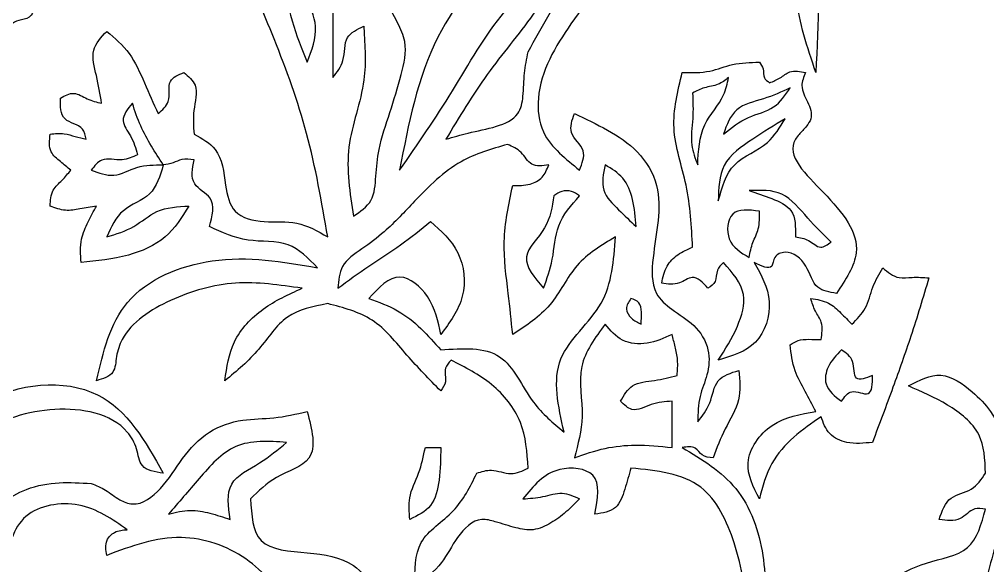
# Model space of a CAD drawing. Extents: x 2 to 213, y 30 to 257.
# Drawn here: x 124.44 to 168.21, y 112.4 to 137.1 of the extents above; entities that cross this region are included whole.
import ezdxf

# ---------------------------------------------------------------- set-up
doc = ezdxf.new("R2010")
doc.units = 0
doc.layers.add('logo_fulldesign_outline', color=7, linetype='CONTINUOUS')

msp = doc.modelspace()

# ---------------------------------------------------------------- linework, layer by layer
at = {"layer": 'logo_fulldesign_outline', "color": 7}
for p, q in [((138.611681, 137.482404), (138.611681, 134.462626)), ((153.942344, 117.738137), (153.942344, 119.829051)), ((142.792662, 117.738207), (143.489751, 117.738207))]:
    msp.add_line(p, q, dxfattribs=at)
for points, knots in [([(156.032906, 183.242267), (155.536566, 182.624228), (154.513294, 181.350057), (153.280244, 179.314334), (152.126857, 177.521933), (150.523645, 176.447835), (149.248585, 175.611657), (147.986216, 174.15284), (149.35981, 172.511115), (150.374858, 170.982023), (153.484963, 166.864819), (157.113765, 159.359129), (161.000275, 147.681505), (160.636188, 139.143282), (160.446508, 134.695106)], [0, 0, 0, 0, 2.373343, 4.89297, 7.160956, 8.669037, 10.559309, 11.993775, 13.532831, 16.008694, 17.868585, 28.823877, 41.002341, 54.24716, 54.24716, 54.24716, 54.24716]), ([(172.524914, 130.513984), (172.632837, 137.720528), (172.83376, 151.137214), (166.749692, 169.565039), (159.475521, 178.848652), (156.032906, 183.242267)], [0, 0, 0, 0, 21.52581, 40.075388, 56.742004, 56.742004, 56.742004, 56.742004]), ([(162.769197, 176.970584), (165.797733, 171.385983), (172.278427, 159.435621), (175.256958, 137.994232), (171.905683, 123.640623), (170.202225, 116.344665)], [0, 0, 0, 0, 18.974625, 40.603372, 62.962432, 62.962432, 62.962432, 62.962432]), ([(139.540897, 128.190943), (139.851607, 128.403327), (140.486609, 128.83738), (140.55119, 130.05844), (140.678648, 131.387326), (141.210841, 132.906001), (141.678822, 134.482893), (142.02569, 135.917847), (141.508935, 137.040022), (140.928132, 138.029038), (140.623841, 139.207724), (140.808064, 140.33084), (141.079934, 141.30949), (141.247848, 142.531691), (140.870636, 143.89187), (140.203643, 145.27591), (140.226322, 146.285877), (140.237281, 146.773865)], [0, 0, 0, 0, 1.069721, 2.186206, 3.400044, 5.146513, 6.932637, 8.430243, 9.345545, 10.532711, 11.902787, 12.870701, 13.908725, 14.96243, 16.518189, 18.061215, 19.503756, 19.503756, 19.503756, 19.503756]), ([(137.450336, 135.159715), (137.660978, 135.702018), (138.057181, 136.722055), (137.324159, 138.191748), (136.548272, 139.834526), (136.407666, 142.035957), (136.514945, 144.37199), (136.201311, 145.856166), (136.056511, 146.541384)], [0, 0, 0, 0, 1.66148, 3.125139, 4.659483, 7.148199, 9.58583, 11.676439, 11.676439, 11.676439, 11.676439]), ([(147.438533, 135.62397), (148.059148, 136.762763), (149.327975, 139.090993), (152.165009, 141.839752), (153.209838, 144.233603), (153.710217, 145.38004)], [0, 0, 0, 0, 3.875109, 7.92255, 11.642355, 11.642355, 11.642355, 11.642355]), ([(160.446508, 134.695106), (160.059108, 135.834713), (159.144106, 138.526348), (160.160317, 141.702609), (159.378854, 145.813406), (158.014802, 145.562898), (157.735971, 145.2154), (157.105968, 145.087628), (156.416208, 145.321897), (155.701291, 145.738676), (154.897284, 145.529975), (154.546627, 144.906851), (154.517974, 144.156501), (153.90476, 142.459368), (151.898186, 140.13102), (149.452021, 137.191657), (147.733487, 134.306301), (147.951209, 132.049346), (148.832803, 131.025527), (149.453039, 130.528713), (149.761222, 130.281856)], [0, 0, 0, 0, 3.455862, 8.162398, 11.364954, 11.664959, 12.056577, 12.638845, 13.448747, 14.206683, 15.0735, 15.570779, 16.252589, 17.297898, 20.910352, 25.296611, 28.965407, 30.505627, 31.708979, 32.897405, 32.897405, 32.897405, 32.897405]), ([(150.457958, 144.683304), (149.195491, 143.376805), (146.6585, 140.75133), (142.77997, 136.305074), (142.029731, 132.370543), (141.631458, 130.281856)], [0, 0, 0, 0, 5.476832, 11.005971, 17.262532, 17.262532, 17.262532, 17.262532]), ([(141.631458, 130.281856), (142.446672, 131.456991), (144.077938, 133.808469), (146.146005, 137.621871), (148.408384, 139.392743), (149.528742, 140.269701)], [0, 0, 0, 0, 4.299024, 8.602471, 12.824282, 12.824282, 12.824282, 12.824282]), ([(149.528742, 140.269701), (148.936948, 139.269899), (147.76261, 137.285924), (145.503719, 134.646425), (144.318612, 132.670575), (143.721667, 131.675329)], [0, 0, 0, 0, 3.479466, 6.904546, 10.38077, 10.38077, 10.38077, 10.38077]), ([(138.3792, 127.261726), (138.10836, 128.834278), (137.581701, 131.89217), (136.071501, 136.041312), (134.950325, 138.612367), (134.430206, 139.805093)], [0, 0, 0, 0, 4.777819, 9.290669, 13.19583, 13.19583, 13.19583, 13.19583]), ([(134.430206, 139.805093), (135.055983, 139.567987), (136.342086, 139.080686), (136.709799, 136.971671), (137.202824, 135.76533), (137.450336, 135.159715)], [0, 0, 0, 0, 1.874337, 3.852152, 5.846068, 5.846068, 5.846068, 5.846068]), ([(124.674595, 139.572824), (124.690457, 139.401358), (124.725756, 139.0198), (125.145684, 138.487977), (125.205942, 137.805682), (124.969322, 137.11919), (124.26946, 137.080056), (123.73827, 136.624082), (123.407745, 135.98612), (123.292534, 135.399409), (123.121718, 135.068611), (123.048642, 134.927093)], [0, 0, 0, 0, 0.507837, 1.130074, 1.942211, 2.521638, 3.014353, 3.844958, 4.508302, 5.144808, 5.620699, 5.620699, 5.620699, 5.620699]), ([(128.158875, 133.301281), (128.091725, 133.711693), (127.963791, 134.493603), (127.606363, 135.714076), (128.138927, 136.283612), (128.391003, 136.553187)], [0, 0, 0, 0, 1.273359, 2.425989, 3.461858, 3.461858, 3.461858, 3.461858]), ([(128.391003, 136.553187), (128.757842, 136.241737), (129.509283, 135.603756), (130.093645, 134.210832), (130.505557, 133.297944), (130.713692, 132.836673)], [0, 0, 0, 0, 1.423574, 2.916074, 4.440481, 4.440481, 4.440481, 4.440481]), ([(138.611681, 134.462626), (138.800238, 134.705791), (139.207859, 135.231462), (139.068944, 136.345424), (139.711026, 136.647115), (140.005153, 136.785315)], [0, 0, 0, 0, 0.905322, 1.957111, 2.846184, 2.846184, 2.846184, 2.846184]), ([(140.005153, 136.785315), (140.064368, 135.97229), (140.199693, 134.114298), (139.052694, 131.339049), (139.377725, 129.243132), (139.540897, 128.190943)], [0, 0, 0, 0, 2.422461, 5.53601, 8.674798, 8.674798, 8.674798, 8.674798]), ([(143.721667, 131.675329), (144.056432, 131.775465), (144.814897, 132.002342), (145.929105, 132.184981), (147.047237, 132.656421), (147.247481, 133.708508), (147.240465, 134.638874), (147.374372, 135.304861), (147.438533, 135.62397)], [0, 0, 0, 0, 1.041987, 2.360792, 3.485084, 4.297297, 5.351988, 6.322248, 6.322248, 6.322248, 6.322248]), ([(154.4066, 134.69493), (154.828366, 134.686257), (155.609738, 134.670188), (156.717895, 135.131496), (157.483649, 135.149801), (157.890986, 135.159538)], [0, 0, 0, 0, 1.25142, 2.318404, 3.531018, 3.531018, 3.531018, 3.531018]), ([(157.890986, 135.159538), (157.961518, 135.066449), (158.117267, 134.860888), (158.036458, 134.445049), (158.257502, 134.296566), (158.355594, 134.230674)], [0, 0, 0, 0, 0.340826, 0.752616, 1.081148, 1.081148, 1.081148, 1.081148]), ([(130.713692, 132.836673), (130.907314, 133.000327), (131.3476, 133.372468), (131.056499, 134.352391), (131.623821, 134.589822), (131.875389, 134.695106)], [0, 0, 0, 0, 0.714971, 1.625803, 2.351483, 2.351483, 2.351483, 2.351483]), ([(131.875389, 134.695106), (132.084596, 134.516654), (132.60319, 134.074298), (132.255754, 132.982326), (132.312428, 132.259219), (132.339997, 131.907456)], [0, 0, 0, 0, 0.768097, 1.904, 2.980004, 2.980004, 2.980004, 2.980004]), ([(154.871561, 126.797294), (154.822604, 127.735788), (154.727765, 129.553831), (153.774997, 132.139265), (154.198756, 133.853926), (154.4066, 134.69493)], [0, 0, 0, 0, 2.816541, 5.456178, 7.997158, 7.997158, 7.997158, 7.997158]), ([(156.497161, 134.462802), (156.346727, 134.346204), (156.02538, 134.097135), (155.410669, 134.045058), (155.046412, 133.856314), (154.871561, 133.765713)], [0, 0, 0, 0, 0.560168, 1.196588, 1.7841, 1.7841, 1.7841, 1.7841]), ([(155.103689, 130.514161), (155.134453, 131.149793), (155.191892, 132.336565), (156.26688, 133.404373), (156.439252, 134.196637), (156.497161, 134.462802)], [0, 0, 0, 0, 1.843461, 3.441879, 4.250555, 4.250555, 4.250555, 4.250555]), ([(158.355594, 134.230674), (158.517679, 134.294686), (158.836446, 134.420576), (159.299778, 134.833953), (159.729241, 134.746379), (159.981547, 134.69493)], [0, 0, 0, 0, 0.523837, 1.030214, 1.751395, 1.751395, 1.751395, 1.751395]), ([(159.981547, 134.69493), (159.897535, 134.495224), (159.7071, 134.04254), (160.085679, 133.381303), (160.331874, 132.70694), (160.001992, 132.221605), (159.729159, 131.959094), (158.974579, 131.016277), (161.072406, 129.116727), (162.824857, 126.878333), (161.787459, 125.324369), (161.375372, 124.707086)], [0, 0, 0, 0, 0.617133, 1.398888, 2.170085, 2.565593, 3.059615, 3.335855, 6.057801, 9.157204, 11.199747, 11.199747, 11.199747, 11.199747]), ([(156.265033, 131.907633), (156.623498, 132.191628), (157.305505, 132.731952), (158.599621, 132.994777), (159.06209, 133.672033), (159.284811, 133.998194)], [0, 0, 0, 0, 1.362245, 2.591775, 3.733982, 3.733982, 3.733982, 3.733982]), ([(159.284811, 133.998194), (158.893917, 133.820132), (158.113163, 133.464478), (156.729005, 133.186297), (156.417689, 132.32834), (156.265033, 131.907633)], [0, 0, 0, 0, 1.30749, 2.611526, 3.866226, 3.866226, 3.866226, 3.866226]), ([(127.462139, 131.675329), (127.42762, 131.847451), (127.329447, 132.336973), (126.284265, 132.446302), (126.295182, 133.164492), (126.300794, 133.533762)], [0, 0, 0, 0, 0.493367, 1.403148, 2.365987, 2.365987, 2.365987, 2.365987]), ([(126.300794, 133.533762), (126.506168, 133.649558), (126.914529, 133.879803), (127.512272, 133.4528), (127.938733, 133.352867), (128.158875, 133.301281)], [0, 0, 0, 0, 0.649509, 1.291469, 1.976438, 1.976438, 1.976438, 1.976438]), ([(154.871561, 133.765713), (154.887319, 133.382331), (154.919503, 132.599298), (154.734539, 131.486407), (154.991363, 130.809998), (155.103689, 130.514161)], [0, 0, 0, 0, 1.153466, 2.355881, 3.290578, 3.290578, 3.290578, 3.290578]), ([(129.552347, 133.301281), (129.335879, 133.04012), (128.935314, 132.556851), (129.546335, 131.788158), (129.700809, 131.264341), (129.785181, 130.97824)], [0, 0, 0, 0, 0.890803, 1.648392, 2.560186, 2.560186, 2.560186, 2.560186]), ([(130.946525, 130.513984), (130.764319, 130.79726), (130.396304, 131.369411), (129.887286, 132.284549), (129.665938, 132.95647), (129.552347, 133.301281)], [0, 0, 0, 0, 1.010931, 2.041846, 3.128555, 3.128555, 3.128555, 3.128555]), ([(149.761222, 130.281856), (149.882598, 130.583968), (150.139199, 131.222661), (149.198339, 131.902308), (149.423446, 132.538901), (149.528742, 132.836673)], [0, 0, 0, 0, 0.882516, 1.865726, 2.729821, 2.729821, 2.729821, 2.729821]), ([(149.528742, 132.836673), (150.032883, 132.600099), (151.038921, 132.128004), (152.468209, 131.178943), (153.393118, 129.675177), (153.347892, 127.935858), (153.057212, 126.380615), (152.977896, 124.801447), (153.982682, 123.898753), (154.997678, 123.335717), (155.688327, 122.224392), (155.589055, 121.036422), (155.130552, 120.022988), (155.113009, 119.289513), (155.103689, 118.899834)], [0, 0, 0, 0, 1.671279, 3.335111, 5.09137, 6.682664, 8.384402, 9.99295, 10.987378, 12.220577, 13.498143, 14.629543, 15.648748, 16.80398, 16.80398, 16.80398, 16.80398]), ([(156.032906, 128.887855), (156.203695, 129.501345), (156.544118, 130.724168), (158.27575, 131.304015), (158.819827, 132.215052), (159.052331, 132.604369)], [0, 0, 0, 0, 1.80019, 3.588184, 4.92242, 4.92242, 4.92242, 4.92242]), ([(159.052331, 132.604369), (158.570446, 132.307436), (157.598178, 131.708334), (156.078866, 130.646895), (156.047806, 129.458147), (156.032906, 128.887855)], [0, 0, 0, 0, 1.727859, 3.486188, 5.10758, 5.10758, 5.10758, 5.10758]), ([(126.76505, 130.281856), (126.610969, 130.407192), (126.303548, 130.657261), (125.742546, 131.114802), (125.80187, 131.618875), (125.835833, 131.907456)], [0, 0, 0, 0, 0.60534, 1.207766, 2.014519, 2.014519, 2.014519, 2.014519]), ([(125.835833, 131.907456), (126.049626, 131.929809), (126.434843, 131.970086), (126.965146, 131.789399), (127.296302, 131.713392), (127.462139, 131.675329)], [0, 0, 0, 0, 0.635859, 1.145711, 1.657159, 1.657159, 1.657159, 1.657159]), ([(132.339997, 131.907456), (132.702258, 131.707779), (133.585841, 131.220748), (133.710617, 129.750144), (134.032398, 128.214568), (135.565181, 127.862441), (137.020146, 128.0408), (137.920362, 127.524753), (138.3792, 127.261726)], [0, 0, 0, 0, 1.176166, 2.868765, 4.115376, 5.502967, 6.978317, 8.512025, 8.512025, 8.512025, 8.512025]), ([(146.509317, 131.443201), (145.782005, 131.231215), (144.160288, 130.758542), (142.478905, 129.07882), (141.128411, 127.602959), (139.978334, 126.733403), (138.926545, 126.055649), (138.869874, 125.290815), (138.843808, 124.939037)], [0, 0, 0, 0, 2.24062, 4.996006, 6.945409, 8.21968, 9.400463, 10.406071, 10.406071, 10.406071, 10.406071]), ([(148.367397, 130.513984), (148.089578, 130.476963), (147.55047, 130.405123), (147.166834, 131.146656), (146.728168, 131.344497), (146.509317, 131.443201)], [0, 0, 0, 0, 0.760106, 1.474988, 2.186737, 2.186737, 2.186737, 2.186737]), ([(129.785181, 130.97824), (129.55988, 130.872336), (129.054826, 130.634933), (128.186514, 130.918141), (127.839465, 130.469541), (127.694267, 130.281856)], [0, 0, 0, 0, 0.735879, 1.649613, 2.306893, 2.306893, 2.306893, 2.306893]), ([(116.776853, 130.746112), (117.066729, 129.564871), (117.724425, 126.884774), (116.66766, 123.135628), (115.99719, 119.614049), (117.41836, 118.186165), (118.327239, 117.661337), (119.027814, 116.880261), (119.692462, 116.177133), (120.49508, 115.778259), (121.991467, 114.550465), (123.615462, 111.940042), (125.423755, 108.275253), (126.164353, 105.598186), (126.532922, 104.265906)], [0, 0, 0, 0, 3.567315, 8.093815, 11.95933, 12.806366, 13.956495, 15.094672, 15.932622, 16.835262, 17.752112, 21.706924, 25.88034, 30.014944, 30.014944, 30.014944, 30.014944]), ([(127.694267, 130.281856), (128.036094, 130.152491), (128.741089, 129.885686), (129.771005, 130.518486), (130.544983, 130.515522), (130.946525, 130.513984)], [0, 0, 0, 0, 1.041074, 2.14714, 3.339643, 3.339643, 3.339643, 3.339643]), ([(130.946525, 130.513984), (130.801877, 130.019745), (130.517669, 129.048654), (128.989904, 128.59278), (128.590726, 127.70561), (128.391003, 127.261726)], [0, 0, 0, 0, 1.452024, 2.852968, 4.255799, 4.255799, 4.255799, 4.255799]), ([(132.339997, 130.746112), (132.150661, 130.773772), (131.818304, 130.822325), (131.388157, 130.578242), (131.09783, 130.535999), (130.946525, 130.513984)], [0, 0, 0, 0, 0.555379, 0.974898, 1.431486, 1.431486, 1.431486, 1.431486]), ([(133.036733, 127.726687), (133.162251, 128.204002), (133.381035, 129.035985), (132.1161, 129.595731), (132.262239, 130.34659), (132.339997, 130.746112)], [0, 0, 0, 0, 1.282418, 2.235315, 3.318897, 3.318897, 3.318897, 3.318897]), ([(146.741444, 129.584768), (147.005049, 129.583222), (147.477903, 129.580449), (148.134234, 129.909374), (148.289511, 130.312019), (148.367397, 130.513984)], [0, 0, 0, 0, 0.787833, 1.413217, 2.042611, 2.042611, 2.042611, 2.042611]), ([(150.922567, 130.513984), (150.837431, 130.115481), (150.669923, 129.331409), (151.541444, 128.478812), (152.05868, 127.976809), (152.316392, 127.726687)], [0, 0, 0, 0, 1.142571, 2.248061, 3.345833, 3.345833, 3.345833, 3.345833]), ([(152.316392, 127.726687), (152.284059, 128.137234), (152.224325, 128.895696), (151.815966, 129.979409), (151.214776, 130.339138), (150.922567, 130.513984)], [0, 0, 0, 0, 1.241606, 2.293799, 3.288879, 3.288879, 3.288879, 3.288879]), ([(125.835833, 128.655904), (125.847069, 128.911467), (125.867606, 129.378581), (126.393891, 129.811003), (126.641267, 130.124826), (126.76505, 130.281856)], [0, 0, 0, 0, 0.728708, 1.331917, 1.936044, 1.936044, 1.936044, 1.936044]), ([(146.741444, 122.848829), (146.677832, 123.466351), (146.534094, 124.861684), (146.219961, 127.124174), (146.562575, 128.74078), (146.741444, 129.584768)], [0, 0, 0, 0, 1.865548, 4.215333, 6.78217, 6.78217, 6.78217, 6.78217]), ([(148.599878, 129.120159), (148.526754, 128.620821), (148.378697, 127.609792), (146.915131, 126.361325), (147.723062, 125.419537), (148.135269, 124.939037)], [0, 0, 0, 0, 1.509551, 3.056447, 4.667775, 4.667775, 4.667775, 4.667775]), ([(148.135269, 124.939037), (148.288845, 125.367638), (148.615384, 126.27895), (148.661315, 127.863459), (149.385669, 128.69107), (149.761222, 129.120159)], [0, 0, 0, 0, 1.365777, 2.903979, 4.560157, 4.560157, 4.560157, 4.560157]), ([(149.761222, 129.120159), (149.643817, 129.199663), (149.407774, 129.359505), (148.953326, 129.359505), (148.717283, 129.199663), (148.599878, 129.120159)], [0, 0, 0, 0, 0.419137, 0.842679, 1.261816, 1.261816, 1.261816, 1.261816]), ([(161.142892, 127.029774), (160.781878, 127.375174), (160.042542, 128.082532), (159.039843, 129.414045), (157.951591, 129.372747), (157.426378, 129.352816)], [0, 0, 0, 0, 1.521039, 3.115001, 4.60188, 4.60188, 4.60188, 4.60188]), ([(157.426378, 129.352816), (157.763939, 129.240978), (158.41399, 129.025609), (159.545816, 128.525714), (159.527349, 127.70749), (159.517292, 127.261902)], [0, 0, 0, 0, 1.093233, 2.105267, 3.31543, 3.31543, 3.31543, 3.31543]), ([(127.926747, 128.655904), (127.679602, 128.61143), (127.217719, 128.528315), (126.500196, 128.403098), (126.063448, 128.569291), (125.835833, 128.655904)], [0, 0, 0, 0, 0.757447, 1.415576, 2.131867, 2.131867, 2.131867, 2.131867]), ([(127.229658, 126.100381), (127.205932, 126.459079), (127.163408, 127.10197), (127.542364, 127.940097), (127.800505, 128.420812), (127.926747, 128.655904)], [0, 0, 0, 0, 1.059594, 1.899099, 2.702612, 2.702612, 2.702612, 2.702612]), ([(132.107869, 128.655904), (131.788768, 128.146122), (131.135349, 127.102252), (129.274639, 126.308401), (127.945972, 126.173246), (127.229658, 126.100381)], [0, 0, 0, 0, 1.766675, 3.617589, 5.782737, 5.782737, 5.782737, 5.782737]), ([(128.391003, 127.261726), (128.814999, 127.389057), (129.636112, 127.635648), (130.670365, 128.580077), (131.601342, 128.629185), (132.107869, 128.655904)], [0, 0, 0, 0, 1.316903, 2.550323, 4.022261, 4.022261, 4.022261, 4.022261]), ([(157.890986, 128.423599), (157.419313, 128.485113), (156.505311, 128.604313), (156.336477, 126.977675), (157.053776, 126.553186), (157.426378, 126.332686)], [0, 0, 0, 0, 1.208319, 2.341468, 3.566346, 3.566346, 3.566346, 3.566346]), ([(157.426378, 126.332686), (157.472939, 126.561907), (157.5633, 127.006752), (157.911892, 127.655689), (157.898394, 128.151498), (157.890986, 128.423599)], [0, 0, 0, 0, 0.6999, 1.35828, 2.15909, 2.15909, 2.15909, 2.15909]), ([(138.843808, 124.939037), (139.305186, 125.279576), (140.230566, 125.962591), (141.693178, 126.872863), (142.582712, 127.598216), (143.024931, 127.958815)], [0, 0, 0, 0, 1.71999, 3.44976, 5.159824, 5.159824, 5.159824, 5.159824]), ([(143.024931, 127.958815), (143.501745, 127.532506), (144.482902, 126.655275), (144.703368, 124.47713), (143.894148, 123.391594), (143.489539, 122.848829)], [0, 0, 0, 0, 1.874287, 3.856781, 5.839264, 5.839264, 5.839264, 5.839264]), ([(137.914592, 125.868254), (137.506429, 126.291346), (136.65195, 127.17708), (134.723113, 126.949584), (133.600293, 127.466992), (133.036733, 127.726687)], [0, 0, 0, 0, 1.674572, 3.505679, 5.350867, 5.350867, 5.350867, 5.350867]), ([(151.387175, 127.261726), (150.756506, 126.883758), (149.491762, 126.125782), (148.578277, 124.050245), (147.351745, 123.248008), (146.741444, 122.848829)], [0, 0, 0, 0, 2.157624, 4.326896, 6.475286, 6.475286, 6.475286, 6.475286]), ([(149.064486, 118.435226), (148.798665, 119.607161), (148.283676, 121.877612), (151.158389, 124.07948), (151.311189, 126.204822), (151.387175, 127.261726)], [0, 0, 0, 0, 3.310702, 6.413993, 9.48378, 9.48378, 9.48378, 9.48378]), ([(159.517292, 127.261902), (159.721693, 127.233399), (160.132318, 127.176138), (160.627969, 126.648826), (160.980414, 126.90957), (161.142892, 127.029774)], [0, 0, 0, 0, 0.619136, 1.24379, 1.778054, 1.778054, 1.778054, 1.778054]), ([(153.477736, 125.171341), (153.531523, 125.439713), (153.632962, 125.945841), (154.198519, 126.499916), (154.643701, 126.696616), (154.871561, 126.797294)], [0, 0, 0, 0, 0.803666, 1.515652, 2.26216, 2.26216, 2.26216, 2.26216]), ([(161.375372, 124.707086), (161.058035, 124.758681), (160.343612, 124.874839), (160.106513, 126.006836), (159.288118, 126.713648), (158.528988, 126.429095), (158.497521, 125.689155), (157.99269, 125.936798), (157.658858, 126.100558)], [0, 0, 0, 0, 0.88473, 1.991802, 3.113216, 3.629476, 4.042132, 4.847733, 4.847733, 4.847733, 4.847733]), ([(127.926747, 120.758267), (128.23346, 122.056016), (128.883629, 124.806977), (133.376141, 126.654556), (136.346662, 126.139903), (137.914592, 125.868254)], [0, 0, 0, 0, 3.807849, 8.071854, 12.838507, 12.838507, 12.838507, 12.838507]), ([(156.265033, 126.100558), (156.155641, 125.993434), (155.917182, 125.759919), (155.977193, 125.221068), (155.696257, 125.027584), (155.567944, 124.939213)], [0, 0, 0, 0, 0.441752, 0.962958, 1.401142, 1.401142, 1.401142, 1.401142]), ([(157.658858, 126.100558), (157.971702, 125.536667), (158.606504, 124.392459), (157.933855, 122.25554), (156.657497, 121.874011), (156.032906, 121.687308)], [0, 0, 0, 0, 1.887619, 3.830227, 5.691838, 5.691838, 5.691838, 5.691838]), ([(156.032906, 121.687308), (156.345217, 122.176338), (156.91367, 123.066443), (157.422043, 124.796955), (156.671362, 125.642747), (156.265033, 126.100558)], [0, 0, 0, 0, 1.766079, 3.214517, 4.923647, 4.923647, 4.923647, 4.923647]), ([(162.071967, 123.313084), (162.29674, 123.538247), (162.768068, 124.010393), (162.968901, 125.004268), (163.302932, 125.584663), (163.466145, 125.868254)], [0, 0, 0, 0, 0.934772, 1.960134, 2.939844, 2.939844, 2.939844, 2.939844]), ([(163.466145, 125.868254), (163.699209, 125.669383), (164.090917, 125.335141), (164.857389, 125.462396), (165.303963, 125.42486), (165.556353, 125.403645)], [0, 0, 0, 0, 0.86398, 1.452086, 2.216478, 2.216478, 2.216478, 2.216478]), ([(137.217856, 124.939037), (136.209165, 125.085934), (134.18452, 125.380785), (131.331656, 124.566034), (129.262468, 123.270505), (128.8048, 121.900618), (128.777111, 121.015944), (128.222569, 120.847907), (127.926747, 120.758268)], [0, 0, 0, 0, 3.015727, 6.053173, 8.866034, 9.672485, 10.398826, 11.229325, 11.229325, 11.229325, 11.229325]), ([(143.489539, 122.848829), (143.373657, 123.435905), (143.160341, 124.516602), (141.54916, 125.897995), (140.691023, 124.9668), (140.237281, 124.474429)], [0, 0, 0, 0, 1.813628, 3.338547, 5.049548, 5.049548, 5.049548, 5.049548]), ([(155.567944, 124.939213), (155.336884, 125.193661), (154.937559, 125.633403), (154.233207, 125.051681), (153.748628, 125.128434), (153.477736, 125.171341)], [0, 0, 0, 0, 0.864829, 1.494618, 2.292999, 2.292999, 2.292999, 2.292999]), ([(165.556353, 125.403645), (165.290539, 124.523938), (164.788535, 122.862564), (163.913835, 120.391436), (163.313503, 118.799048), (163.001184, 117.970617)], [0, 0, 0, 0, 2.75659, 5.205969, 7.862062, 7.862062, 7.862062, 7.862062]), ([(133.733822, 120.758267), (133.820806, 121.366357), (134.002772, 122.638438), (135.411443, 124.115821), (136.613956, 124.663829), (137.217856, 124.939037)], [0, 0, 0, 0, 1.806703, 3.7795, 5.769714, 5.769714, 5.769714, 5.769714]), ([(140.237281, 124.474429), (140.684108, 124.313062), (141.549181, 124.00065), (142.620161, 123.142287), (143.200539, 122.481019), (143.489539, 122.15174)], [0, 0, 0, 0, 1.416308, 2.74202, 4.056906, 4.056906, 4.056906, 4.056906]), ([(152.083911, 124.474429), (151.981132, 124.320116), (151.782363, 124.021686), (152.099438, 123.532345), (152.394835, 123.38812), (152.548519, 123.313084)], [0, 0, 0, 0, 0.5097, 0.985727, 1.501971, 1.501971, 1.501971, 1.501971]), ([(152.548519, 123.313084), (152.557699, 123.491326), (152.574222, 123.812136), (152.506877, 124.330958), (152.220477, 124.428105), (152.083911, 124.474429)], [0, 0, 0, 0, 0.549733, 0.989442, 1.390216, 1.390216, 1.390216, 1.390216]), ([(160.678495, 122.616348), (160.720806, 122.887061), (160.794167, 123.356443), (160.384884, 123.905804), (160.271802, 124.281841), (160.213887, 124.474429)], [0, 0, 0, 0, 0.78257, 1.356874, 1.959785, 1.959785, 1.959785, 1.959785]), ([(160.213887, 124.474429), (160.493497, 124.433002), (161.015561, 124.355655), (161.577209, 123.820231), (161.907378, 123.481794), (162.071967, 123.313084)], [0, 0, 0, 0, 0.825715, 1.541699, 2.253398, 2.253398, 2.253398, 2.253398]), ([(138.3792, 124.242301), (137.720839, 124.113151), (136.402305, 123.854495), (135.303378, 122.056749), (134.271603, 121.203169), (133.733822, 120.758267)], [0, 0, 0, 0, 1.923962, 3.853222, 5.953487, 5.953487, 5.953487, 5.953487]), ([(143.489539, 120.293306), (142.972949, 120.820646), (141.939777, 121.875319), (140.540153, 123.683172), (139.089752, 124.058451), (138.3792, 124.242301)], [0, 0, 0, 0, 2.229519, 4.459006, 6.600207, 6.600207, 6.600207, 6.600207]), ([(150.922567, 123.313084), (150.465254, 122.698613), (149.53656, 121.450769), (150.051076, 119.231702), (149.692358, 117.887151), (149.528742, 117.273881)], [0, 0, 0, 0, 2.19128, 4.449963, 6.344148, 6.344148, 6.344148, 6.344148]), ([(153.942344, 122.848829), (153.578954, 122.682771), (152.876912, 122.361961), (151.646689, 122.458478), (151.160531, 123.032239), (150.922567, 123.313084)], [0, 0, 0, 0, 1.19449, 2.307657, 3.374947, 3.374947, 3.374947, 3.374947]), ([(154.174472, 120.990395), (154.191674, 121.228763), (154.223406, 121.668482), (154.096054, 122.289001), (153.992641, 122.665642), (153.942344, 122.848829)], [0, 0, 0, 0, 0.713265, 1.315766, 1.886287, 1.886287, 1.886287, 1.886287]), ([(159.28467, 122.383867), (159.39999, 122.455827), (159.654949, 122.614919), (160.149802, 122.636273), (160.494702, 122.623275), (160.678495, 122.616348)], [0, 0, 0, 0, 0.401767, 0.888254, 1.443241, 1.443241, 1.443241, 1.443241]), ([(143.489539, 122.15174), (144.482524, 122.223497), (146.421474, 122.363615), (147.424585, 119.800444), (148.569962, 118.846918), (149.064486, 118.435226)], [0, 0, 0, 0, 2.680572, 5.234208, 7.174489, 7.174489, 7.174489, 7.174489]), ([(160.446367, 119.364443), (160.289213, 119.669264), (159.973485, 120.281659), (159.414067, 121.233752), (159.329729, 121.983372), (159.28467, 122.383867)], [0, 0, 0, 0, 1.031506, 2.072324, 3.266291, 3.266291, 3.266291, 3.266291]), ([(161.607712, 122.15174), (161.373053, 121.917275), (160.955933, 121.500501), (160.771821, 120.45599), (161.301665, 120.058593), (161.607712, 119.829051)], [0, 0, 0, 0, 0.987918, 1.756081, 2.806551, 2.806551, 2.806551, 2.806551]), ([(163.001184, 120.990395), (162.706044, 120.878213), (162.102633, 120.648859), (162.233089, 121.712525), (161.812939, 122.007605), (161.607712, 122.15174)], [0, 0, 0, 0, 0.728535, 1.489482, 2.2161, 2.2161, 2.2161, 2.2161]), ([(143.954147, 121.687484), (143.847506, 121.571347), (143.594189, 121.295475), (143.792713, 120.731161), (143.580549, 120.424747), (143.489539, 120.293306)], [0, 0, 0, 0, 0.446179, 1.059858, 1.520853, 1.520853, 1.520853, 1.520853]), ([(147.438533, 116.80892), (147.391205, 117.520017), (147.295251, 118.961719), (145.867011, 120.715684), (144.589769, 121.364567), (143.954147, 121.687484)], [0, 0, 0, 0, 2.09606, 4.249628, 6.383056, 6.383056, 6.383056, 6.383056]), ([(120.261415, 116.344735), (120.958863, 117.642423), (122.498071, 120.506311), (128.432124, 121.042582), (130.138653, 118.011477), (130.946349, 116.576863)], [0, 0, 0, 0, 4.259304, 9.399929, 14.019313, 14.019313, 14.019313, 14.019313]), ([(151.619303, 119.829051), (151.774595, 120.100121), (152.109525, 120.684758), (153.184801, 120.743846), (153.842084, 120.90759), (154.174472, 120.990395)], [0, 0, 0, 0, 0.88263, 1.903628, 2.94818, 2.94818, 2.94818, 2.94818]), ([(155.103689, 118.899834), (155.310914, 119.165745), (155.738951, 119.715003), (155.86601, 120.888275), (156.601233, 121.112474), (156.962122, 121.222523)], [0, 0, 0, 0, 1.009928, 2.086076, 3.12357, 3.12357, 3.12357, 3.12357]), ([(156.962122, 121.222523), (157.004244, 120.769115), (157.092303, 119.821224), (156.298074, 118.602339), (155.965134, 117.712937), (155.800778, 117.273881)], [0, 0, 0, 0, 1.328285, 2.776902, 4.189203, 4.189203, 4.189203, 4.189203]), ([(161.607712, 119.829051), (161.738523, 120.024936), (162.023808, 120.452142), (163.002063, 119.915984), (163.001488, 120.618523), (163.001184, 120.990395)], [0, 0, 0, 0, 0.628373, 1.370421, 2.204942, 2.204942, 2.204942, 2.204942]), ([(164.627419, 120.525469), (165.121369, 120.783327), (166.12382, 121.306639), (167.458002, 120.349219), (168.844138, 118.96288), (169.37895, 116.270971), (168.5623, 113.28697), (167.825926, 110.724603), (167.791084, 108.623411), (168.416656, 107.270644), (168.992155, 106.65641), (169.273149, 106.356503)], [0, 0, 0, 0, 1.547617, 3.140825, 4.365075, 7.49804, 10.632925, 13.652981, 15.490535, 16.778556, 18.007486, 18.007486, 18.007486, 18.007486]), ([(168.111805, 116.576828), (168.087213, 117.194095), (168.035629, 118.488896), (166.401044, 119.750466), (165.221054, 120.266074), (164.627419, 120.525469)], [0, 0, 0, 0, 1.771393, 3.715738, 5.684226, 5.684226, 5.684226, 5.684226]), ([(130.946349, 116.576863), (130.569161, 116.631606), (129.893444, 116.729676), (129.779715, 117.728965), (128.9358, 119.228182), (125.895771, 119.764177), (122.662053, 118.663085), (121.035245, 117.09204), (120.261415, 116.344735)], [0, 0, 0, 0, 1.005444, 1.801212, 2.671519, 6.102427, 9.613731, 12.79922, 12.79922, 12.79922, 12.79922]), ([(153.942344, 119.829051), (153.632626, 119.808131), (153.02811, 119.767299), (152.17885, 119.272259), (151.782194, 119.666962), (151.619303, 119.829051)], [0, 0, 0, 0, 0.948639, 1.851576, 2.480757, 2.480757, 2.480757, 2.480757]), ([(127.694267, 116.112537), (127.915342, 116.020909), (128.375513, 115.830183), (128.903466, 115.377634), (129.831239, 115.004317), (130.986656, 115.927393), (131.766697, 117.256158), (132.925055, 118.537847), (134.472722, 119.044208), (135.990961, 119.02788), (136.951257, 119.249344), (137.450336, 119.364443)], [0, 0, 0, 0, 0.712061, 1.482164, 2.089459, 3.534699, 5.216633, 6.924933, 8.517119, 9.93136, 11.461705, 11.461705, 11.461705, 11.461705]), ([(137.450336, 119.364443), (137.664587, 118.558582), (138.052916, 117.09796), (136.005195, 116.506969), (135.250167, 115.764529), (134.895167, 115.415448)], [0, 0, 0, 0, 2.103137, 3.811936, 5.32839, 5.32839, 5.32839, 5.32839]), ([(157.891198, 115.415448), (157.617613, 115.954634), (157.020851, 117.130742), (158.386042, 119.023504), (159.75265, 119.249648), (160.446367, 119.364443)], [0, 0, 0, 0, 1.704134, 3.71717, 5.792509, 5.792509, 5.792509, 5.792509]), ([(160.678495, 119.131962), (160.255121, 118.838027), (159.410629, 118.251722), (158.32012, 117.026063), (158.038755, 115.969528), (157.891198, 115.415448)], [0, 0, 0, 0, 1.547699, 3.087157, 4.784784, 4.784784, 4.784784, 4.784784]), ([(163.001184, 117.970617), (162.613892, 117.929887), (161.938869, 117.858896), (160.981159, 118.289944), (160.779366, 118.851337), (160.678495, 119.131962)], [0, 0, 0, 0, 1.160744, 2.023099, 2.885021, 2.885021, 2.885021, 2.885021]), ([(125.835833, 83.360648), (126.296187, 87.808778), (127.218856, 96.723996), (124.617935, 109.787775), (118.528029, 115.308556), (115.847989, 117.738137)], [0, 0, 0, 0, 13.475778, 27.008989, 37.645641, 37.645641, 37.645641, 37.645641]), ([(136.521119, 117.970617), (135.709977, 118.022385), (134.124198, 118.12359), (132.560884, 116.326581), (131.634307, 115.248748), (131.178653, 114.718712)], [0, 0, 0, 0, 2.304154, 4.504609, 6.633719, 6.633719, 6.633719, 6.633719]), ([(133.96595, 114.486231), (133.884351, 115.073471), (133.722317, 116.239575), (135.356273, 116.995344), (136.135317, 117.647603), (136.521119, 117.970617)], [0, 0, 0, 0, 1.596643, 3.170518, 4.714619, 4.714619, 4.714619, 4.714619]), ([(142.095573, 114.486302), (142.063497, 114.81634), (141.992334, 115.548573), (142.547994, 116.56831), (142.710853, 117.347034), (142.792662, 117.738207)], [0, 0, 0, 0, 0.974676, 2.162447, 3.361324, 3.361324, 3.361324, 3.361324]), ([(143.489751, 117.738207), (143.484782, 117.254005), (143.475706, 116.369493), (143.178598, 115.020453), (142.445688, 114.658979), (142.095573, 114.486302)], [0, 0, 0, 0, 1.475377, 2.69513, 3.810747, 3.810747, 3.810747, 3.810747]), ([(149.528742, 117.273881), (149.986217, 117.433783), (150.878424, 117.745637), (152.381901, 117.89524), (153.390918, 117.793654), (153.942344, 117.738137)], [0, 0, 0, 0, 1.449826, 2.827578, 4.487856, 4.487856, 4.487856, 4.487856]), ([(155.800778, 117.273881), (155.621336, 117.287736), (155.287636, 117.313502), (154.996097, 117.824997), (154.6211, 117.769743), (154.4066, 117.738137)], [0, 0, 0, 0, 0.509644, 0.947764, 1.533298, 1.533298, 1.533298, 1.533298]), ([(154.4066, 117.738137), (155.297356, 117.198398), (157.143181, 116.079951), (158.254421, 112.854614), (158.167067, 110.689184), (158.123467, 109.608373)], [0, 0, 0, 0, 3.04334, 6.30641, 9.558024, 9.558024, 9.558024, 9.558024]), ([(150.457958, 114.718712), (150.586188, 115.418082), (150.823803, 116.714036), (148.4621, 116.970291), (147.669701, 115.989392), (147.206053, 115.415448)], [0, 0, 0, 0, 1.768857, 3.27775, 5.4058, 5.4058, 5.4058, 5.4058]), ([(142.328194, 111.466806), (142.313551, 112.183795), (142.284087, 113.626386), (144.219538, 114.751918), (144.817653, 115.969677), (145.115844, 116.576792)], [0, 0, 0, 0, 1.999949, 4.023921, 6.036198, 6.036198, 6.036198, 6.036198]), ([(145.115844, 116.576792), (145.336948, 116.64848), (145.847696, 116.814077), (146.642909, 116.422386), (147.180568, 116.683594), (147.438533, 116.80892)], [0, 0, 0, 0, 0.679165, 1.568864, 2.389448, 2.389448, 2.389448, 2.389448]), ([(152.083911, 116.80892), (151.995292, 116.495974), (151.824916, 115.894312), (151.486364, 114.877602), (150.807582, 114.772729), (150.457958, 114.718712)], [0, 0, 0, 0, 0.998453, 1.919597, 2.898012, 2.898012, 2.898012, 2.898012]), ([(157.426378, 110.072981), (157.268788, 111.183806), (156.975848, 113.248698), (155.466273, 116.469691), (153.251816, 116.691787), (152.083911, 116.80892)], [0, 0, 0, 0, 3.417498, 6.35273, 9.628319, 9.628319, 9.628319, 9.628319]), ([(166.020891, 114.486267), (166.149973, 114.864468), (166.395205, 115.582983), (167.54964, 115.734373), (167.926063, 116.298477), (168.111805, 116.576828)], [0, 0, 0, 0, 1.104252, 2.097886, 3.065777, 3.065777, 3.065777, 3.065777]), ([(123.745272, 112.396023), (123.336973, 113.066363), (122.474951, 114.481616), (125.011686, 116.26746), (126.727131, 116.16839), (127.694267, 116.112537)], [0, 0, 0, 0, 2.05242, 4.333166, 7.280864, 7.280864, 7.280864, 7.280864]), ([(147.206053, 115.415448), (147.507513, 115.435161), (148.101177, 115.473981), (148.967786, 115.779886), (149.503259, 115.533935), (149.761222, 115.415448)], [0, 0, 0, 0, 0.910487, 1.793018, 2.613391, 2.613391, 2.613391, 2.613391]), ([(129.320219, 114.021976), (128.63865, 114.49767), (127.280342, 115.445687), (124.355546, 114.971137), (123.948521, 113.253654), (123.745272, 112.396023)], [0, 0, 0, 0, 2.458749, 4.900071, 7.335084, 7.335084, 7.335084, 7.335084]), ([(134.895167, 115.415448), (134.937113, 114.678843), (135.025861, 113.120389), (137.541284, 113.015576), (139.393194, 112.726696), (140.584028, 111.41024), (140.612865, 109.929087), (140.819047, 108.978637), (140.934369, 108.447029)], [0, 0, 0, 0, 1.935795, 4.095608, 6.261606, 7.653059, 8.942812, 10.579811, 10.579811, 10.579811, 10.579811]), ([(149.761222, 115.415448), (149.562509, 115.211786), (149.167742, 114.807184), (148.484991, 114.307661), (147.703424, 113.935284), (146.812357, 114.111379), (146.080629, 114.34637), (145.081923, 114.630947), (144.156864, 113.685605), (143.574324, 112.40384), (142.766044, 111.796049), (142.328194, 111.466806)], [0, 0, 0, 0, 0.851007, 1.690632, 2.547778, 3.337335, 4.310199, 4.922897, 6.287325, 7.641436, 9.241993, 9.241993, 9.241993, 9.241993]), ([(131.178653, 114.718712), (131.508224, 114.804849), (132.130646, 114.967525), (133.084254, 114.781275), (133.666314, 114.586499), (133.96595, 114.486231)], [0, 0, 0, 0, 1.008376, 1.904395, 2.855025, 2.855025, 2.855025, 2.855025]), ([(163.698202, 111.698969), (164.251885, 112.005704), (165.37708, 112.629049), (167.554952, 112.898516), (167.928161, 114.274264), (168.111805, 114.951228)], [0, 0, 0, 0, 1.922402, 3.906711, 5.82906, 5.82906, 5.82906, 5.82906]), ([(168.111805, 114.951228), (167.943562, 114.975768), (167.503157, 115.040007), (166.971814, 114.346293), (166.357549, 114.436711), (166.020891, 114.486267)], [0, 0, 0, 0, 0.484824, 1.269109, 2.220223, 2.220223, 2.220223, 2.220223]), ([(128.391003, 112.860279), (128.354867, 113.098046), (128.292602, 113.507747), (128.750731, 113.981896), (129.119537, 114.007852), (129.320219, 114.021976)], [0, 0, 0, 0, 0.681884, 1.174967, 1.763543, 1.763543, 1.763543, 1.763543]), ([(136.753247, 110.53759), (136.126083, 111.331137), (134.858396, 112.935134), (131.596788, 114.055829), (129.503188, 113.275052), (128.391003, 112.860279)], [0, 0, 0, 0, 2.999656, 6.063199, 9.53495, 9.53495, 9.53495, 9.53495])]:
    msp.add_open_spline(points, degree=3, knots=knots, dxfattribs=at)

doc.saveas('drawing.dxf')
